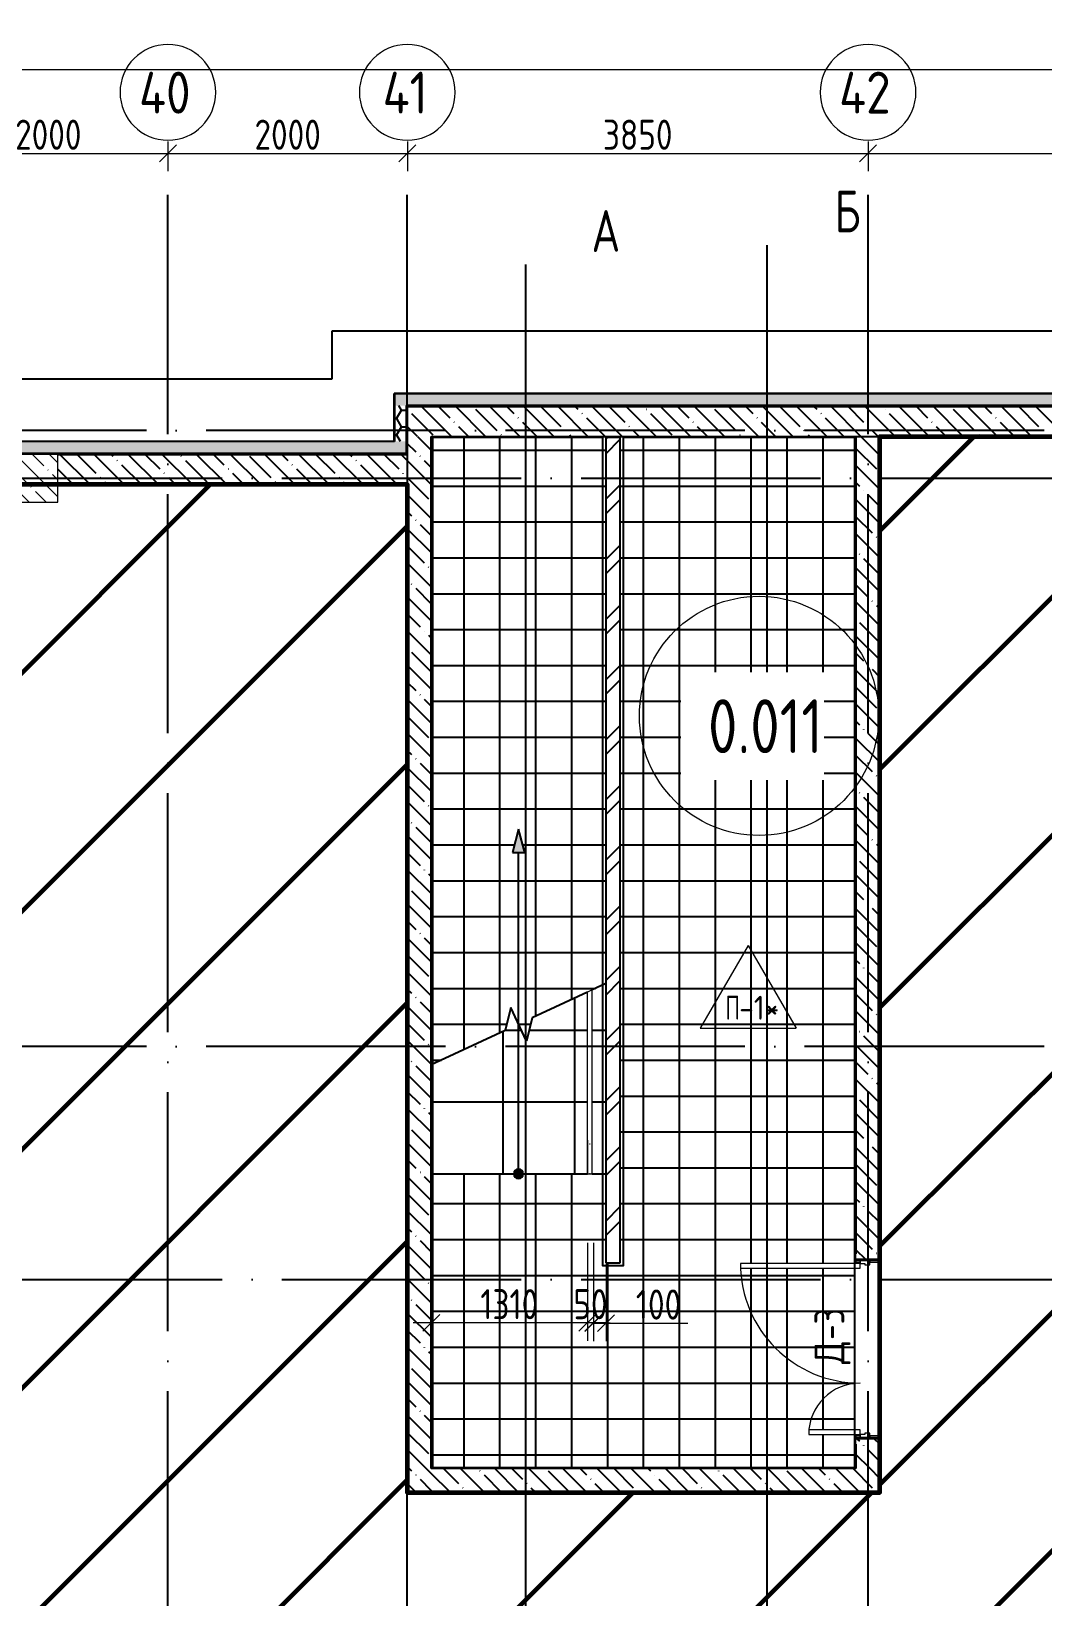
# Model space of a CAD drawing. Header units: millimetres. Extents: x -68946 to 288321, y -402657 to 324925.
# Drawn here: x 146114 to 154565, y 166221 to 179310 of the extents above; entities that cross this region are included whole.
import ezdxf

# ---------------------------------------------------------------- set-up
doc = ezdxf.new("R2010")
doc.units = ezdxf.units.MM
doc.linetypes.add('ADSK_Линия сетки', pattern=[2500, 2000, -250, 0, -250])
doc.layers.get('Defpoints').update_dxf_attribs({"color": 250})
for name, color, linetype, lineweight in [('3.4) ПТ-5         4 вып', 150, 'Continuous', 60), ('A-ANNO-DIMS', 250, 'Continuous', 9), ('A-AREA-BNDY', 7, 'Continuous', 5), ('A-AREA-IDEN', 250, 'Continuous', 9), ('A-DETL', 250, 'Continuous', 5), ('A-DETL-1', 250, 'Continuous', 53), ('A-DETL-GENF', 250, 'Continuous', 9), ('A-DETL-THIN', 7, 'Continuous', 9), ('A-DOOR', 250, 'Continuous', 5), ('A-DOOR-1', 250, 'Continuous', 13), ('A-DOOR-FRAM', 250, 'Continuous', 5), ('A-DOOR-IDEN', 7, 'Continuous', 9), ('A-FLOR-IDEN', 7, 'Continuous', 9), ('A-WALL', 250, 'Continuous', 9), ('A-WALL-1', 250, 'Continuous', 50), ('A-WALL-2', 250, 'Continuous', 5), ('G-ANNO-SYMB-3', 250, 'Continuous', 9), ('I-WALL-1', 250, 'Continuous', 5), ('S-COLS-1', 250, 'Continuous', 5), ('S-COLS-2', 250, 'Continuous', 5), ('S-STRS-1', 250, 'Continuous', 5), ('S-STRS-MBND', 250, 'Continuous', 5), ('Верхние поручни', 7, 'Continuous', 5), ('Оси', 250, 'Continuous', 9), ('Оси-1', 250, 'ADSK_Линия сетки', 9)]:
    doc.layers.add(name, color=color, linetype=linetype, lineweight=lineweight)
doc.styles.add('GOST Common', font='', dxfattribs={"width": 0.9, "height": 350})
doc.styles.add('GOST Common_1', font='', dxfattribs={"width": 0.9, "height": 250})
doc.styles.add('GOST Common_2', font='', dxfattribs={"width": 0.8, "height": 350})
doc.styles.add('ISOCPEUR', font='isocpeur.ttf', dxfattribs={"width": 0.8, "height": 100})
doc.styles.add('ISOCPEUR_1', font='isocpeur.ttf', dxfattribs={"width": 0.9, "height": 250})
doc.styles.add('А3', font='ГОСТ тип А.ttf')
doc.styles.get('GOST Common').set_extended_font_data('GOST Common')
doc.styles.get('GOST Common_1').set_extended_font_data('GOST Common')
doc.styles.get('GOST Common_2').set_extended_font_data('GOST Common')
doc.dimstyles.new('ADSK_Основной_2_5_мм', dxfattribs={"dimscale": 304.8, "dimtxt": 0.824897, "dimasz": 0.463911, "dimexe": 0.492126, "dimexo": 0.001615, "dimgap": 0.098425, "dimtad": 1, "dimdec": 0, "dimlfac": 304.8, "dimdsep": 46, "dimtxsty": 'GOST Common_1', "dimblk1": 'OBLIQUE', "dimblk2": 'OBLIQUE', "dimsah": 1, "dimcen": 0.09, "dimdle": 0.492126, "dimazin": 0, "dimtfac": 1, "dimtdec": 4, "dimtix": 1, "dimtmove": 0, "dimatfit": 3, "dimfxl": 1, "dimtvp": 1, "dimtolj": 1, "dimtzin": 0, "dimlwd": 9, "dimlwe": 9, "dimarcsym": 2})
pattern_1 = [(135, (12755.58, 117197.27), (-142.5612, -142.5612), []), (135, (12898.14, 117197.27), (-142.5612, -142.5612), [252.016, -50.403, 3.353, -47.05])]
pattern_2 = [(0, (12755.58, 117197.27), (120.968, 69.841), [80.645, -161.29]), (120, (12755.58, 117197.27), (-120.96808, 69.84086), [80.645, -161.29]), (60, (12755.58, 117197.27), (-8e-05, 139.68186), [0, -161.29, 80.645, 0])]
pattern_3 = [(270, (149455.6, 169757.3), (600, 4e-14), []), (0, (149455.6, 169757.3), (0, 600), [])]

# ---------------------------------------------------------------- blocks, each defined once
blk = doc.blocks.new('BSC_Колонна _Прямоугольная - 400x400-V75-АР1_Маркировочный план подвала_ Блок 2_ 3')
at = {"layer": 'S-COLS-1'}
h = blk.add_hatch(dxfattribs=at)
h.set_pattern_fill('FP_85', color=256, style=0, pattern_type=2)
h.set_pattern_definition([(135, (-133380, -58375), (-142.56192, -142.56192), []), (135, (-133237.44, -58375), (-142.56192, -142.56192), [252.016, -50.403, 3.353, -47.05])])
h.paths.add_polyline_path([(-200, -200), (200, -200), (200, 200), (-200, 200)])
at = {"layer": 'S-COLS-2'}
for p, q in [((200, 200), (-200, 200)), ((-200, 200), (-200, -200)), ((200, -200), (200, 200)), ((-200, -200), (200, -200))]:
    blk.add_line(p, q, dxfattribs=at)
blk = doc.blocks.new('Дверь_СКБ_2Ст - СОШ_Дв_1500_1480_x2100h-35618419-АР1_Маркировочный план подвала_ Блок 2_ 3')
at = {"layer": 'A-DOOR'}
h = blk.add_hatch(dxfattribs=at)
h.set_pattern_fill('FP_156', color=256, style=0, pattern_type=2)
h.set_pattern_definition([(135, (1536.41, 164.685), (-14.14214, -14.14214), []), (225, (1536.41, 164.685), (14.14214, -14.14214), [])])
h.paths.add_polyline_path([(752.5, -100), (762.5, -100), (762.5, 100), (752.5, 100)])
at = {"layer": 'A-DOOR-FRAM'}
h = blk.add_hatch(dxfattribs=at)
h.set_pattern_fill('FP_157', color=256, style=0, pattern_type=2)
h.set_pattern_definition([(45, (-586.384, 164.685), (-14.1421, 14.1421), []), (135, (-586.384, 164.685), (-14.1421, -14.1421), [])])
h.paths.add_polyline_path([(-737.5, -100), (-727.5, -100), (-727.5, 100), (-737.5, 100)])
at = {"layer": 'A-DOOR'}
for centre, radius, start, end in [((727.5, 65), 1000, 90, 180), ((-702.5, 65), 430, 0, 90)]:
    blk.add_arc(centre, radius, start, end, dxfattribs=at)
at = {"layer": 'A-DOOR-1'}
for p, q in [((727.5, 1065), (687.5, 1065)), ((687.5, 1065), (687.5, 65)), ((727.5, 65), (727.5, 1065)), ((-702.5, 495), (-702.5, 65)), ((-662.5, 495), (-702.5, 495)), ((-662.5, 65), (-662.5, 495)), ((-702.5, 65), (-662.5, 65)), ((687.5, 65), (727.5, 65))]:
    blk.add_line(p, q, dxfattribs=at)
at = {"layer": 'A-DOOR-FRAM'}
for p, q in [((-712.5, 108), (-782.5, 108)), ((-782.5, 108), (-782.5, 100)), ((-782.5, 100), (-712.5, 100)), ((-727.5, 100), (-737.5, 100)), ((-737.5, 100), (-737.5, -100)), ((-727.5, -100), (-727.5, 100)), ((-712.5, 100), (-727.5, 100)), ((-727.5, 100), (-727.5, 65)), ((-702.5, 65), (-727.5, 65)), ((-727.5, 65), (-727.5, -15)), ((-727.5, 65), (-712.5, 65)), ((-712.5, 100), (-712.5, 108)), ((-712.5, 65), (-712.5, 100)), ((-702.5, 25), (-702.5, 65)), ((-692.5, 25), (-702.5, 25)), ((-692.5, -15), (-692.5, 25)), ((727.5, 25), (717.5, 25)), ((717.5, 25), (717.5, -15)), ((727.5, 65), (727.5, 25)), ((752.5, 65), (727.5, 65)), ((807.5, 108), (737.5, 108)), ((737.5, 108), (737.5, 100)), ((752.5, 100), (737.5, 100)), ((737.5, 100), (737.5, 65)), ((737.5, 100), (807.5, 100)), ((737.5, 65), (752.5, 65)), ((762.5, 100), (752.5, 100)), ((752.5, 100), (752.5, -100)), ((752.5, 65), (752.5, 100)), ((752.5, -15), (752.5, 65)), ((762.5, -100), (762.5, 100)), ((807.5, 100), (807.5, 108)), ((-712.5, -100), (-782.5, -100)), ((-782.5, -100), (-782.5, -108)), ((-782.5, -108), (-712.5, -108)), ((-737.5, -100), (-727.5, -100)), ((-727.5, -15), (-692.5, -15)), ((-712.5, -15), (-727.5, -15)), ((-727.5, -15), (-727.5, -100)), ((-727.5, -100), (-712.5, -100)), ((-712.5, -100), (-712.5, -15)), ((-712.5, -108), (-712.5, -100)), ((717.5, -15), (752.5, -15)), ((752.5, -15), (737.5, -15)), ((737.5, -15), (737.5, -100)), ((737.5, -100), (752.5, -100)), ((807.5, -100), (737.5, -100)), ((737.5, -100), (737.5, -108)), ((737.5, -108), (807.5, -108)), ((752.5, -100), (752.5, -15)), ((752.5, -100), (762.5, -100)), ((807.5, -108), (807.5, -100))]:
    blk.add_line(p, q, dxfattribs=at)
blk = doc.blocks.new('Тип верхнего поручня - Верхний поручень_Внутренний_-35339880-АР1_Маркировочный план подвала_ Блок 2_ 3')
at = {"layer": 'Верхние поручни'}
for p, q in [((138005, 52842), (138005, 52560)), ((138023, 52810), (138027, 52810)), ((138045, 52560), (138045, 52842))]:
    blk.add_line(p, q, dxfattribs=at)
at = {"layer": 'Верхние поручни', "flags": 128}
blk.add_lwpolyline([(138027, 52560), (138025, 52560), (138023, 52560)], dxfattribs=at)
blk = doc.blocks.new('Тип верхнего поручня - Верхний поручень_Внутренний_-V119-АР1_Маркировочный план подвала_ Блок 2_ 3')
at = {"layer": 'Верхние поручни'}
for p, q in [((138045, 54097), (138005, 54078)), ((138005, 52560), (138005, 54078)), ((138045, 52560), (138045, 54097)), ((138005, 52560), (138045, 52560))]:
    blk.add_line(p, q, dxfattribs=at)
blk = doc.blocks.new('Ось сетки - Круг_Ø8 мм-39983606-АР1_Маркировочный план подвала_ Блок 2_ 3')
at = {"layer": 'Оси'}
for start, end in [(360, 180), (180, 360)]:
    blk.add_arc((0, 0), 4, start, end, dxfattribs=at)
blk = doc.blocks.new('AAR_СКБ_Марка_Помещения - Номер-17325395-АР1_Маркировочный план подвала_ Блок 2_ 3')
at = {"layer": 'A-AREA-IDEN'}
blk.add_circle((0, 1.502), 4, dxfattribs=at)
blk = doc.blocks.new('_Oblique')
at = {"color": 0, "linetype": 'ByBlock', "lineweight": -2}
blk.add_line((-0.5, -0.5), (0.5, 0.5), dxfattribs=at)
blk = doc.blocks.new('*D5651')
at = {"layer": 'A-ANNO-DIMS', "color": 0, "lineweight": 9, "transparency": 16777216}
for p, q in [((145106, 178289), (147406, 178289)), ((145256, 178388), (145256, 178139)), ((147256, 178388), (147256, 178139))]:
    blk.add_line(p, q, dxfattribs=at)
at = {"layer": 'Defpoints', "color": 0, "transparency": 16777216}
for p in [(145256, 178389), (147256, 178389), (147256, 178289)]:
    blk.add_point(p, dxfattribs=at)
at = {"layer": 'A-ANNO-DIMS', "color": 0, "lineweight": 9, "transparency": 16777216, "xscale": 141.4, "yscale": 141.4, "zscale": 141.4, "rotation": 180}
blk.add_blockref('_Oblique', (145256, 178289), dxfattribs=at)
at = {"layer": 'A-ANNO-DIMS', "color": 0, "lineweight": 9, "transparency": 16777216, "xscale": 141.4, "yscale": 141.4, "zscale": 141.4}
blk.add_blockref('_Oblique', (147256, 178289), dxfattribs=at)
at = {"layer": 'A-ANNO-DIMS', "color": 0, "lineweight": 25, "transparency": 16777216, "insert": (146256, 178445), "char_height": 251.4, "width": 756.84, "attachment_point": 5, "style": 'А3'}
blk.add_mtext('\\A1;2000', dxfattribs=at)
blk = doc.blocks.new('*D5652')
at = {"layer": 'A-ANNO-DIMS', "color": 0, "lineweight": 9, "transparency": 16777216}
for p, q in [((147106, 178289), (149406, 178289)), ((147256, 178388), (147256, 178139)), ((149256, 178388), (149256, 178139))]:
    blk.add_line(p, q, dxfattribs=at)
at = {"layer": 'Defpoints', "color": 0, "transparency": 16777216}
for p in [(147256, 178389), (149256, 178389), (149256, 178289)]:
    blk.add_point(p, dxfattribs=at)
at = {"layer": 'A-ANNO-DIMS', "color": 0, "lineweight": 9, "transparency": 16777216, "xscale": 141.4, "yscale": 141.4, "zscale": 141.4, "rotation": 180}
blk.add_blockref('_Oblique', (147256, 178289), dxfattribs=at)
at = {"layer": 'A-ANNO-DIMS', "color": 0, "lineweight": 9, "transparency": 16777216, "xscale": 141.4, "yscale": 141.4, "zscale": 141.4}
blk.add_blockref('_Oblique', (149256, 178289), dxfattribs=at)
at = {"layer": 'A-ANNO-DIMS', "color": 0, "lineweight": 25, "transparency": 16777216, "insert": (148256, 178445), "char_height": 251.4, "width": 756.84, "attachment_point": 5, "style": 'А3'}
blk.add_mtext('\\A1;2000', dxfattribs=at)
blk = doc.blocks.new('*D5653')
at = {"layer": 'A-ANNO-DIMS', "color": 0, "lineweight": 9, "transparency": 16777216}
for p, q in [((149106, 178289), (153256, 178289)), ((149256, 178388), (149256, 178139)), ((153106, 178388), (153106, 178139))]:
    blk.add_line(p, q, dxfattribs=at)
at = {"layer": 'Defpoints', "color": 0, "transparency": 16777216}
for p in [(149256, 178389), (153106, 178389), (153106, 178289)]:
    blk.add_point(p, dxfattribs=at)
at = {"layer": 'A-ANNO-DIMS', "color": 0, "lineweight": 9, "transparency": 16777216, "xscale": 141.4, "yscale": 141.4, "zscale": 141.4, "rotation": 180}
blk.add_blockref('_Oblique', (149256, 178289), dxfattribs=at)
at = {"layer": 'A-ANNO-DIMS', "color": 0, "lineweight": 9, "transparency": 16777216, "xscale": 141.4, "yscale": 141.4, "zscale": 141.4}
blk.add_blockref('_Oblique', (153106, 178289), dxfattribs=at)
at = {"layer": 'A-ANNO-DIMS', "color": 0, "lineweight": 25, "transparency": 16777216, "insert": (151181, 178445), "char_height": 251.4, "width": 756.84, "attachment_point": 5, "style": 'А3'}
blk.add_mtext('\\A1;3850', dxfattribs=at)
blk = doc.blocks.new('*D5654')
at = {"layer": 'A-ANNO-DIMS', "color": 0, "lineweight": 9, "transparency": 16777216}
for p, q in [((152956, 178289), (158156, 178289)), ((153106, 178388), (153106, 178139)), ((158006, 178388), (158006, 178139))]:
    blk.add_line(p, q, dxfattribs=at)
at = {"layer": 'Defpoints', "color": 0, "transparency": 16777216}
for p in [(153106, 178389), (158006, 178389), (158006, 178289)]:
    blk.add_point(p, dxfattribs=at)
at = {"layer": 'A-ANNO-DIMS', "color": 0, "lineweight": 9, "transparency": 16777216, "xscale": 141.4, "yscale": 141.4, "zscale": 141.4, "rotation": 180}
blk.add_blockref('_Oblique', (153106, 178289), dxfattribs=at)
at = {"layer": 'A-ANNO-DIMS', "color": 0, "lineweight": 9, "transparency": 16777216, "xscale": 141.4, "yscale": 141.4, "zscale": 141.4}
blk.add_blockref('_Oblique', (158006, 178289), dxfattribs=at)
at = {"layer": 'A-ANNO-DIMS', "color": 0, "lineweight": 25, "transparency": 16777216, "insert": (155556, 178445), "char_height": 251.4, "width": 782.41, "attachment_point": 5, "style": 'А3'}
blk.add_mtext('\\A1;4900', dxfattribs=at)
blk = doc.blocks.new('*D5656')
at = {"layer": 'A-ANNO-DIMS', "color": 0, "lineweight": 9, "transparency": 16777216}
for p, q in [((81906, 177130), (81906, 179139)), ((165506, 178400), (165506, 179139)), ((81756, 178989), (165656, 178989))]:
    blk.add_line(p, q, dxfattribs=at)
at = {"layer": 'Defpoints', "color": 0, "transparency": 16777216}
for p in [(165506, 178989), (165506, 178399), (81906, 177129)]:
    blk.add_point(p, dxfattribs=at)
at = {"layer": 'A-ANNO-DIMS', "color": 0, "lineweight": 9, "transparency": 16777216, "xscale": 141.4, "yscale": 141.4, "zscale": 141.4, "rotation": 180}
blk.add_blockref('_Oblique', (81906, 178989), dxfattribs=at)
at = {"layer": 'A-ANNO-DIMS', "color": 0, "lineweight": 9, "transparency": 16777216, "xscale": 141.4, "yscale": 141.4, "zscale": 141.4}
blk.add_blockref('_Oblique', (165506, 178989), dxfattribs=at)
at = {"layer": 'A-ANNO-DIMS', "color": 0, "lineweight": 25, "transparency": 16777216, "insert": (123706, 179145), "char_height": 251.4, "width": 946.05, "attachment_point": 5, "style": 'А3'}
blk.add_mtext('\\A1;83600', dxfattribs=at)
blk = doc.blocks.new('AAR_СКБ_Марка_Перекрытия - Марка пола-17325028-АР1_Маркировочный план подвала_ Блок 2_ 3')
at = {"layer": 'A-FLOR-IDEN'}
for p, q in [((0, 6.93), (-4, 0)), ((0, 6.93), (4, 0)), ((-4, 0), (4, 0))]:
    blk.add_line(p, q, dxfattribs=at)
blk = doc.blocks.new('*D5541')
at = {"layer": 'A-ANNO-DIMS', "color": 0, "lineweight": 9, "transparency": 16777216}
for p, q in [((150916, 169179), (150916, 168358)), ((150811, 169029), (150811, 168358)), ((150811, 168508), (151066, 168508)), ((150916, 168508), (151599, 168508))]:
    blk.add_line(p, q, dxfattribs=at)
at = {"layer": 'Defpoints', "color": 0, "transparency": 16777216}
for p in [(150916, 169179), (150811, 169029), (150811, 168508)]:
    blk.add_point(p, dxfattribs=at)
at = {"layer": 'A-ANNO-DIMS', "color": 0, "lineweight": 9, "transparency": 16777216, "xscale": 141.4, "yscale": 141.4, "zscale": 141.4, "rotation": 180}
blk.add_blockref('_Oblique', (150811, 168508), dxfattribs=at)
at = {"layer": 'A-ANNO-DIMS', "color": 0, "lineweight": 9, "transparency": 16777216, "xscale": 141.4, "yscale": 141.4, "zscale": 141.4}
blk.add_blockref('_Oblique', (150916, 168508), dxfattribs=at)
at = {"layer": 'A-ANNO-DIMS', "color": 0, "lineweight": 25, "transparency": 16777216, "insert": (151355, 168664), "char_height": 251.4, "attachment_point": 5, "style": 'А3'}
blk.add_mtext('\\A1;100', dxfattribs=at)
blk = doc.blocks.new('*D5542')
at = {"layer": 'A-ANNO-DIMS', "color": 0, "lineweight": 9, "transparency": 16777216}
for p, q in [((150761, 169179), (150761, 168361)), ((150811, 169179), (150811, 168361)), ((150761, 168511), (150619, 168511)), ((150811, 168511), (150761, 168511)), ((150811, 168511), (150952, 168511))]:
    blk.add_line(p, q, dxfattribs=at)
at = {"layer": 'Defpoints', "color": 0, "transparency": 16777216}
for p in [(150761, 169179), (150811, 169179), (150761, 168511)]:
    blk.add_point(p, dxfattribs=at)
at = {"layer": 'A-ANNO-DIMS', "color": 0, "lineweight": 9, "transparency": 16777216, "xscale": 141.4, "yscale": 141.4, "zscale": 141.4}
blk.add_blockref('_Oblique', (150761, 168511), dxfattribs=at)
at = {"layer": 'A-ANNO-DIMS', "color": 0, "lineweight": 9, "transparency": 16777216, "xscale": 141.4, "yscale": 141.4, "zscale": 141.4, "rotation": 180}
blk.add_blockref('_Oblique', (150811, 168511), dxfattribs=at)
at = {"layer": 'A-ANNO-DIMS', "color": 0, "lineweight": 25, "transparency": 16777216, "insert": (150786, 168667), "char_height": 251.4, "attachment_point": 5, "style": 'А3'}
blk.add_mtext('\\A1;50', dxfattribs=at)
blk = doc.blocks.new('*D5543')
at = {"layer": 'A-ANNO-DIMS', "color": 0, "lineweight": 9, "transparency": 16777216}
for p, q in [((149456, 169179), (149456, 168361)), ((150761, 169179), (150761, 168361)), ((150911, 168511), (149306, 168511))]:
    blk.add_line(p, q, dxfattribs=at)
at = {"layer": 'Defpoints', "color": 0, "transparency": 16777216}
for p in [(149456, 169179), (150761, 169179), (149456, 168511)]:
    blk.add_point(p, dxfattribs=at)
at = {"layer": 'A-ANNO-DIMS', "color": 0, "lineweight": 9, "transparency": 16777216, "xscale": 141.4, "yscale": 141.4, "zscale": 141.4, "rotation": 180}
blk.add_blockref('_Oblique', (149456, 168511), dxfattribs=at)
at = {"layer": 'A-ANNO-DIMS', "color": 0, "lineweight": 9, "transparency": 16777216, "xscale": 141.4, "yscale": 141.4, "zscale": 141.4}
blk.add_blockref('_Oblique', (150761, 168511), dxfattribs=at)
at = {"layer": 'A-ANNO-DIMS', "color": 0, "lineweight": 25, "transparency": 16777216, "insert": (150108, 168667), "char_height": 251.4, "attachment_point": 5, "style": 'А3'}
blk.add_mtext('\\A1;1310', dxfattribs=at)

msp = doc.modelspace()

# ---------------------------------------------------------------- hatches: boundary and pattern name
at = {"layer": '3.4) ПТ-5         4 вып'}
h = msp.add_hatch(dxfattribs=at)
h.set_pattern_fill('ANSI31', color=256, scale=444)
h.paths.add_polyline_path([(165505.5794, 175922.2725), (153204.5565, 175922.2725), (153204.5565, 167092.2731), (149255.5794, 167092.2731), (149255.5784, 175522.2725), (135005.5883, 175522.2725), (135005.5883, 173822.2731), (130555.579, 173822.2731), (130555.579, 175522.2731), (121455.5793, 175522.2731), (121455.5793, 175716.2262), (106155.5788, 175716.2262), (106155.5788, 166612.2956), (110205.5784, 166612.2956), (110205.5784, 156972.2956), (113915.5784, 156952.2731), (113915.5784, 153345.7592), (117855.579, 153345.7592), (117855.579, 136622.2725), (127015.579, 136622.2725), (127015.579, 133327.2725), (128505.579, 133322.2725), (128505.579, 127472.2731), (133700.8917, 127472.2731), (133700.8917, 142722.2735), (146655.5784, 142722.2735), (146655.5784, 139012.2735), (149375.5784, 139012.2735), (149375.5784, 130197.2725), (153220.5784, 130197.2725), (153220.5784, 117287.2731), (157805.5794, 117272.2731), (157805.5784, 128892.2731), (165505.5794, 128892.2731)])
h.paths.add_polyline_path([(131455.5794, 162522.2404), (131855.5794, 162522.2404), (131855.5794, 145322.2729), (131455.5794, 145322.2729)], flags=16)
h.paths.add_polyline_path([(137205.5784, 162322.241), (137205.5784, 162522.2404), (153005.5784, 162522.2404), (153005.5784, 162522.241), (153205.5784, 162522.241), (153205.5784, 145322.2725), (153005.5784, 145322.2725), (153005.5784, 150522.2404), (149255.5794, 150522.2404), (149255.5794, 150722.2404), (153005.5784, 150722.2404), (153005.5784, 154752.4235), (149255.5784, 154752.4235), (149255.5784, 154952.4235), (153005.5784, 154952.4235), (153005.5784, 159702.2731), (149055.5784, 159702.2731), (149055.5784, 159902.2731), (153005.5784, 159902.2731), (153005.5784, 162322.241)], flags=16)
h.paths.add_polyline_path([(136905.5789, 145522.2729), (149255.5784, 145522.2729), (149255.5784, 147472.2729), (152482.3145, 147472.2729), (152482.3145, 145322.2725), (149255.5784, 145322.2725), (136905.5789, 145322.2725)], flags=16)
h.paths.add_polyline_path([(149255.5784, 140862.2725), (153005.5774, 140862.2725), (153005.5774, 140662.2725), (149255.5784, 140662.2725)], flags=16)
h.paths.add_polyline_path([(157805.5794, 171022.3919), (158005.5794, 171022.3919), (158005.5794, 157922.2725), (157805.5794, 157922.2725)], flags=16)
at = {"layer": 'A-ANNO-DIMS', "lineweight": 25}
h = msp.add_hatch(dxfattribs=at)
h.set_pattern_fill('FP_155', color=256, style=0, pattern_type=2)
h.set_pattern_definition([(0, (151230.07, 171607.27), (0, 300), []), (90, (151230.07, 171607.27), (-300, 2e-14), [])])
h.paths.add_polyline_path([(152609.5565, 167302.2731), (152994.5565, 167302.2731), (152994.5565, 167577.2731), (152609.5565, 167577.2731), (152609.5565, 167617.2731), (152994.5565, 167617.2731), (152994.5565, 168967.2731), (152039.5565, 168967.2731), (152039.5565, 169007.2731), (152994.5565, 169007.2731), (152994.5565, 175912.2725), (151035.5784, 175912.2725), (151035.5784, 169012.272), (150915.5784, 169012.272), (150915.5784, 169757.2725), (150224.7106, 169756.8941), (150223.3476, 169746.5413), (150219.3516, 169736.8941), (150212.9949, 169728.6098), (150204.7106, 169722.2531), (150195.0633, 169718.257), (150184.7106, 169716.8941), (150174.3578, 169718.257), (150164.7106, 169722.2531), (150156.4263, 169728.6098), (150150.0696, 169736.8941), (150146.0736, 169746.5413), (150144.7106, 169757.2725), (149465.5784, 169757.2725), (149465.5784, 167302.2731), (152039.5565, 167302.2731)])
h.paths.add_polyline_path([(149465.5784, 170671.531), (150072.29, 170954.4453), (150119.5443, 171148.8831), (150251.6125, 170865.662), (150298.8669, 171060.0998), (150915.5784, 171347.6771), (150915.5784, 175912.2725), (149465.5784, 175912.2725), (149465.5784, 170724.1752)])
h.paths.add_polyline_path([(150133.8146, 172444.0874), (150185.5784, 172637.2725), (150237.3423, 172444.0874), (150185.5784, 172444.0874)])
at = {"layer": 'A-DETL-GENF', "lineweight": 25}
for points in [[(150133.8146, 172444.0874), (150237.3423, 172444.0874), (150185.5784, 172637.2725)], [(150184.7106, 169716.8941), (150195.0633, 169718.257), (150204.7106, 169722.2531), (150212.9949, 169728.6098), (150219.3516, 169736.8941), (150223.3476, 169746.5413), (150224.7106, 169756.8941), (150223.3476, 169767.2468), (150219.3516, 169776.8941), (150212.9949, 169785.1783), (150204.7106, 169791.5351), (150195.0633, 169795.5311), (150184.7106, 169796.8941), (150174.3578, 169795.5311), (150164.7106, 169791.5351), (150156.4263, 169785.1783), (150150.0696, 169776.8941), (150145.5468, 169763.2455), (150144.7106, 169756.8941), (150146.0736, 169746.5413), (150150.0696, 169736.8941), (150156.4263, 169728.6098), (150164.7106, 169722.2531), (150174.3578, 169718.257)]]:
    msp.add_hatch(color=256, dxfattribs=at).paths.add_polyline_path(points)
at = {"layer": 'A-WALL', "lineweight": 25}
for points in [[(165305.5794, 176172.2725), (165705.5577, 176172.2725), (165705.5577, 176180.2725), (149247.5784, 176180.2725), (149247.5784, 176172.2725), (162404.6285, 176172.2725)], [(149255.5784, 175780.2725), (149255.5784, 176172.2725), (149247.5784, 176172.2725), (149247.5784, 175780.2725)], [(149255.5784, 175772.2725), (149255.5784, 175780.2725), (134747.5883, 175780.2725), (134747.5883, 175772.2725), (148634.2999, 175772.2725)]]:
    msp.add_hatch(color=256, dxfattribs=at).paths.add_polyline_path(points)
at = {"layer": 'A-WALL-2', "lineweight": 25}
h = msp.add_hatch(dxfattribs=at)
h.set_pattern_fill('FP_3', color=256, style=0, pattern_type=2)
h.set_pattern_definition(pattern_2)
h.paths.add_polyline_path([(149247.5784, 175880.2725), (149247.5784, 176180.2725), (149145.5784, 176180.2725), (149145.5784, 176172.2725), (149147.5784, 176172.2725), (149147.5784, 175880.2725)])
h = msp.add_hatch(dxfattribs=at)
h.set_pattern_fill('FP_3', color=256, style=0, pattern_type=2)
h.set_pattern_definition(pattern_2)
h.paths.add_polyline_path([(165705.5577, 176180.2725), (165713.5577, 176180.2725), (165713.5577, 176282.2725), (165705.5577, 176282.2725), (165705.5577, 176280.2725), (149147.5784, 176280.2725), (149147.5784, 176180.2725), (162404.6285, 176180.2725)])
h = msp.add_hatch(dxfattribs=at)
h.set_pattern_fill('FP_3', color=256, style=0, pattern_type=2)
h.set_pattern_definition(pattern_2)
h.paths.add_polyline_path([(149247.5784, 175780.2725), (149247.5784, 175880.2725), (134647.5883, 175880.2725), (134647.5883, 175780.2725), (148634.2999, 175780.2725)])
at = {"layer": 'I-WALL-1', "lineweight": 25}
h = msp.add_hatch(dxfattribs=at)
h.set_pattern_fill('FP_1', color=256, style=0, pattern_type=2)
h.set_pattern_definition(pattern_1)
h.paths.add_polyline_path([(157805.5784, 175922.2725), (157805.5784, 176172.2725), (149255.5784, 176172.2725), (149255.5784, 175922.2725), (156896.4971, 175922.2725)])
h = msp.add_hatch(dxfattribs=at)
h.set_pattern_fill('FP_1', color=256, style=0, pattern_type=2)
h.set_pattern_definition(pattern_1)
h.paths.add_polyline_path([(149255.5784, 167092.2731), (149455.5784, 167092.2731), (149455.5784, 175922.2725), (149255.5784, 175922.2725), (149255.5784, 168749.9435)])
h = msp.add_hatch(dxfattribs=at)
h.set_pattern_fill('FP_2', color=256, style=0, pattern_type=2)
h.set_pattern_definition([(45, (12755.58, 117197.27), (-251.4472, 251.4472), []), (45, (12755.58, 117578.27), (-251.4472, 251.4472), [])])
h.paths.add_polyline_path([(150915.5784, 169012.272), (151035.5784, 169012.272), (151035.5784, 175912.2725), (150915.5784, 175912.2725), (150915.5784, 169763.2455)])
h = msp.add_hatch(dxfattribs=at)
h.set_pattern_fill('FP_1', color=256, style=0, pattern_type=2)
h.set_pattern_definition(pattern_1)
h.paths.add_polyline_path([(153204.5565, 167292.2731), (153204.5565, 167542.2731), (153004.5565, 167542.2731), (153004.5565, 167292.2731)])
h.paths.add_polyline_path([(153004.5565, 169042.2731), (153204.5565, 169042.2731), (153204.5565, 175922.2725), (153004.5565, 175922.2725), (153004.5565, 169087.2731)])
h = msp.add_hatch(dxfattribs=at)
h.set_pattern_fill('FP_1', color=256, style=0, pattern_type=2)
h.set_pattern_definition(pattern_1)
h.paths.add_polyline_path([(149255.5784, 175522.2725), (149255.5784, 175772.2725), (146335.5784, 175772.2725), (146335.5784, 175522.2725), (148634.2999, 175522.2725)])
h = msp.add_hatch(dxfattribs=at)
h.set_pattern_fill('FP_1', color=256, style=0, pattern_type=2)
h.set_pattern_definition(pattern_1)
h.paths.add_polyline_path([(153204.5565, 167092.2731), (153204.5565, 167292.2731), (149455.5784, 167292.2731), (149455.5784, 167092.2731), (151388.3656, 167092.2731)])
at = {"layer": 'S-STRS-1', "lineweight": 25}
h = msp.add_hatch(dxfattribs=at)
h.set_pattern_fill('FP_113', color=256, style=0, pattern_type=2)
h.set_pattern_definition(pattern_3)
h.paths.add_polyline_path([(150085.1286, 171007.2725), (150185.5784, 171007.2725), (150119.5443, 171148.8831)])
h.paths.add_polyline_path([(150286.0283, 171007.2725), (150760.5784, 171007.2725), (150760.5784, 171257.2725), (150721.7052, 171257.2725), (150298.8669, 171060.0998)])
h.paths.add_polyline_path([(150915.5784, 171007.2725), (150915.5784, 171257.2725), (150800.5784, 171257.2725), (150800.5784, 171007.2725)])
h = msp.add_hatch(dxfattribs=at)
h.set_pattern_fill('FP_113', color=256, style=0, pattern_type=2)
h.set_pattern_definition(pattern_3)
h.paths.add_polyline_path([(149649.4517, 170757.2725), (150760.5784, 170757.2725), (150760.5784, 171007.2725), (150286.0283, 171007.2725), (150251.6125, 170865.662), (150185.5784, 171007.2725), (150085.1286, 171007.2725), (150072.29, 170954.4453), (149690.7872, 170776.5476)])
h.paths.add_polyline_path([(150800.5784, 170757.2725), (150915.5784, 170757.2725), (150915.5784, 171007.2725), (150800.5784, 171007.2725), (150800.5784, 170776.0458)])
h = msp.add_hatch(dxfattribs=at)
h.set_pattern_fill('FP_113', color=256, style=0, pattern_type=2)
h.set_pattern_definition(pattern_3)
h.paths.add_polyline_path([(150760.5784, 170507.2725), (150760.5784, 170757.2725), (149649.4517, 170757.2725), (149455.5784, 170666.868), (149455.5784, 170507.2725), (150699.8492, 170507.2725)])
h.paths.add_polyline_path([(150915.5784, 170507.2725), (150915.5784, 170757.2725), (150800.5784, 170757.2725), (150800.5784, 170507.2725)])
h = msp.add_hatch(dxfattribs=at)
h.set_pattern_fill('FP_113', color=256, style=0, pattern_type=2)
h.set_pattern_definition(pattern_3)
h.paths.add_polyline_path([(150915.5784, 170257.2725), (150915.5784, 170507.2725), (150800.5784, 170507.2725), (150800.5784, 170257.2725)])
h.paths.add_polyline_path([(149455.5784, 170257.2725), (150760.5784, 170257.2725), (150760.5784, 170507.2725), (149455.5784, 170507.2725)])
h = msp.add_hatch(dxfattribs=at)
h.set_pattern_fill('FP_113', color=256, style=0, pattern_type=2)
h.set_pattern_definition(pattern_3)
h.paths.add_polyline_path([(150800.5784, 170007.2725), (150915.5784, 170007.2725), (150915.5784, 170257.2725), (150800.5784, 170257.2725), (150800.5784, 170016.571)])
h.paths.add_polyline_path([(150011.3328, 170007.2725), (150760.5784, 170007.2725), (150760.5784, 170257.2725), (149455.5784, 170257.2725), (149455.5784, 170007.2725)])
h = msp.add_hatch(dxfattribs=at)
h.set_pattern_fill('FP_113', color=256, style=0, pattern_type=2)
h.set_pattern_definition(pattern_3)
h.paths.add_polyline_path([(149455.5784, 169757.2725), (150144.7604, 169757.2725), (150146.0736, 169767.2468), (150150.0696, 169776.8941), (150156.4263, 169785.1783), (150164.7106, 169791.5351), (150174.3578, 169795.5311), (150184.7106, 169796.8941), (150195.0633, 169795.5311), (150204.7106, 169791.5351), (150212.9949, 169785.1783), (150219.3516, 169776.8941), (150223.8744, 169763.2455), (150224.7106, 169757.2725), (150760.5784, 169757.2725), (150760.5784, 170007.2725), (149455.5784, 170007.2725)])
h.paths.add_polyline_path([(150915.5784, 169757.2725), (150915.5784, 170007.2725), (150800.5784, 170007.2725), (150800.5784, 169757.2725)])

# ---------------------------------------------------------------- linework, layer by layer
at = {"layer": '3.4) ПТ-5         4 вып'}
msp.add_lwpolyline([(106155.5788, 175716.2262), (121455.5793, 175716.2262), (121455.5793, 175522.2731), (130555.579, 175522.2731), (130555.579, 173822.2731), (135005.5883, 173822.2731), (135005.5883, 175522.2725), (149255.5784, 175522.2725), (149255.5794, 167092.2731), (153204.5565, 167092.2731), (153204.5565, 175922.2725), (165505.5794, 175922.2725), (165505.5794, 128892.2731)], dxfattribs=at)
at = {"layer": 'A-AREA-BNDY', "lineweight": 25, "flags": 128}
msp.add_lwpolyline([(150890.5784, 175912.2725), (149465.5784, 175912.2725), (149465.5784, 167302.2731), (152994.5565, 167302.2731), (152994.5565, 175912.2725), (151060.5784, 175912.2725), (151060.5784, 168987.272), (150890.5784, 168987.272)], close=True, dxfattribs=at)
at = {"layer": 'A-DETL', "lineweight": 25}
for p, q in [((150185.5784, 172637.2725), (150133.8146, 172444.0874)), ((150237.3423, 172444.0874), (150185.5784, 172637.2725)), ((150133.8146, 172444.0874), (150185.5784, 172444.0874)), ((150185.5784, 172444.0874), (150237.3423, 172444.0874))]:
    msp.add_line(p, q, dxfattribs=at)
for start, end in [(0, 180), (180, 0)]:
    msp.add_arc((150184.7106, 169756.8941), 40, start, end, dxfattribs=at)
at = {"layer": 'A-DETL-1', "lineweight": 25}
for p, q in [((166335.5577, 176802.2725), (148625.5784, 176802.2725)), ((148625.5784, 176802.2725), (148625.5784, 176402.2725)), ((148625.5784, 176402.2725), (134125.5883, 176402.2725)), ((149145.5784, 175882.2725), (149145.5784, 176282.2725)), ((149145.5784, 176282.2725), (165815.5577, 176282.2725)), ((134645.5883, 175882.2725), (149145.5784, 175882.2725))]:
    msp.add_line(p, q, dxfattribs=at)
at = {"layer": 'A-DETL-THIN', "lineweight": 25}
msp.add_line((150185.5784, 169757.2725), (150185.5784, 172444.0874), dxfattribs=at)
at = {"layer": 'A-WALL-1', "lineweight": 25}
for p, q in [((165815.5577, 176280.2725), (149145.5784, 176280.2725)), ((149145.5784, 176180.2725), (149147.5784, 176180.2725)), ((149147.5784, 176282.2725), (149147.5784, 175880.2725)), ((165713.5577, 176180.2725), (149247.5784, 176180.2725)), ((149247.5784, 176180.2725), (149247.5784, 175780.2725)), ((149255.5784, 176172.2725), (149255.5784, 167092.2731)), ((149255.5784, 176172.2725), (165305.5794, 176172.2725)), ((149255.5784, 175882.2725), (149255.5784, 176172.2725)), ((149455.5784, 167292.2731), (149455.5784, 175922.2725)), ((149455.5784, 175922.2725), (157805.5784, 175922.2725)), ((150915.5784, 175912.2725), (150915.5784, 169012.272)), ((151035.5784, 175912.2725), (150915.5784, 175912.2725)), ((151035.5784, 169012.272), (151035.5784, 175912.2725)), ((153004.5565, 175922.2725), (153004.5565, 169087.2731)), ((153204.5565, 169087.2731), (153204.5565, 175922.2725)), ((149147.5784, 175880.2725), (134645.5883, 175880.2725)), ((149247.5784, 175780.2725), (134747.5883, 175780.2725)), ((146335.5784, 175772.2725), (149255.5784, 175772.2725)), ((146335.5784, 175522.2725), (149255.5784, 175522.2725)), ((150915.5784, 169012.272), (151035.5784, 169012.272)), ((153004.5565, 167497.2731), (153004.5565, 167292.2731)), ((153204.5565, 167092.2731), (153204.5565, 167497.2731)), ((153004.5565, 167292.2731), (149455.5784, 167292.2731)), ((149255.5784, 167092.2731), (153204.5565, 167092.2731))]:
    msp.add_line(p, q, dxfattribs=at)
at = {"layer": 'G-ANNO-SYMB-3', "lineweight": 25}
for p, q in [((152259.2993, 177522.7669), (152259.2993, 163695.9146)), ((150242.1073, 177358.8198), (150242.1073, 164112.6954))]:
    msp.add_line(p, q, dxfattribs=at)
at = {"layer": 'S-STRS-MBND', "lineweight": 25}
for p, q in [((150915.5784, 171347.6771), (150800.5784, 171294.0518)), ((150760.5784, 171275.3995), (150298.8669, 171060.0998)), ((150119.5443, 171148.8831), (150072.29, 170954.4453)), ((150251.6125, 170865.662), (150119.5443, 171148.8831)), ((150072.29, 170954.4453), (149455.5784, 170666.868)), ((150298.8669, 171060.0998), (150251.6125, 170865.662))]:
    msp.add_line(p, q, dxfattribs=at)
at = {"layer": 'Оси-1', "lineweight": 25}
for p, q in [((147255.5796, 113438.4326), (147255.5796, 178399.2771)), ((149255.5794, 113438.4326), (149255.5794, 178399.2771)), ((153105.5794, 113438.4326), (153105.5794, 178399.2771)), ((169576.458, 175972.2725), (112075.5784, 175972.2725)), ((78205.6799, 175572.2725), (168306.458, 175572.2725)), ((169576.458, 170822.3919), (112075.5784, 170822.3919)), ((78205.6799, 168872.2725), (169576.458, 168872.2725))]:
    msp.add_line(p, q, dxfattribs=at)

# ---------------------------------------------------------------- block references
at = {"layer": 'A-AREA-IDEN', "lineweight": 25, "xscale": 250, "yscale": 250, "zscale": 99.99999999999993}
msp.add_blockref('AAR_СКБ_Марка_Помещения - Номер-17325395-АР1_Маркировочный план подвала_ Блок 2_ 3', (152194.9406, 173210.338), dxfattribs=at)
at = {"layer": 'A-DOOR', "lineweight": 25, "rotation": 90}
msp.add_blockref('Дверь_СКБ_2Ст - СОШ_Дв_1500_1480_x2100h-35618419-АР1_Маркировочный план подвала_ Блок 2_ 3', (153104.5565, 168279.7731), dxfattribs=at)
at = {"layer": 'A-FLOR-IDEN', "lineweight": 25, "xscale": 99.99999999999993, "yscale": 99.99999999999993, "zscale": 99.99999999999993}
msp.add_blockref('AAR_СКБ_Марка_Перекрытия - Марка пола-17325028-АР1_Маркировочный план подвала_ Блок 2_ 3', (152103.9001, 170974.19), dxfattribs=at)
at = {"layer": 'S-COLS-2', "lineweight": 25}
msp.add_blockref('BSC_Колонна _Прямоугольная - 400x400-V75-АР1_Маркировочный план подвала_ Блок 2_ 3', (146135.5784, 175572.2725), dxfattribs=at)
at = {"layer": 'Верхние поручни', "lineweight": 25}
for name in ['Тип верхнего поручня - Верхний поручень_Внутренний_-V119-АР1_Маркировочный план подвала_ Блок 2_ 3', 'Тип верхнего поручня - Верхний поручень_Внутренний_-35339880-АР1_Маркировочный план подвала_ Блок 2_ 3']:
    msp.add_blockref(name, (12755.5784, 117197.272), dxfattribs=at)
at = {"layer": 'Оси', "lineweight": 25, "xscale": 99.99999999999993, "yscale": 99.99999999999993, "zscale": 99.99999999999993}
for p in [(147255.5796, 178799.2771), (149255.5794, 178799.2771), (153105.5794, 178799.2771)]:
    msp.add_blockref('Ось сетки - Круг_Ø8 мм-39983606-АР1_Маркировочный план подвала_ Блок 2_ 3', p, dxfattribs=at)

# ---------------------------------------------------------------- texts
at = {"layer": 'A-DOOR-IDEN', "lineweight": 25, "char_height": 250, "attachment_point": 1, "rotation": 90, "style": 'GOST Common_2'}
for s, insert, width in [('-3', (152657.8505, 168368.5179), 389.620125), ('\\fGOST Common|b0|i0|c204|p34|;\\W.9;Д', (152657.8505, 168166.1117), 245.316375)]:
    msp.add_mtext(s, dxfattribs=dict(at, insert=insert, width=width))
at = {"layer": 'A-FLOR-IDEN', "lineweight": 25, "char_height": 200, "attachment_point": 1, "style": 'ISOCPEUR_1'}
for s, insert, width in [('\\fISOCPEUR|b0|i0|c204|p34|;\\W.7;П', (151912.6652, 171245.5758), 140.295312), ('-1*', (152028.4204, 171245.5758), 347.932375)]:
    msp.add_mtext(s, dxfattribs=dict(at, insert=insert, width=width))
at = {"layer": 'G-ANNO-SYMB-3', "lineweight": 25, "char_height": 350, "attachment_point": 1, "style": 'GOST Common_1'}
for s, insert, width in [('\\fGOST Common|b0|i0|c204|p34|;\\W.8;Б', (152825.4997, 177979.3096), 275.7805), ('\\fGOST Common|b0|i0|c204|p34|;\\W.8;А', (150795.1078, 177815.3625), 307.848)]:
    msp.add_mtext(s, dxfattribs=dict(at, insert=insert, width=width))
at = {"layer": 'Оси', "lineweight": 25, "char_height": 350, "attachment_point": 1, "style": 'GOST Common'}
for s, insert, width in [('40', (147013.5489, 178971.8105), 584.430187), ('41', (149049.5488, 178971.8105), 497.847937), ('42', (152863.5488, 178971.8105), 584.430187)]:
    msp.add_mtext(s, dxfattribs=dict(at, insert=insert, width=width))

# ---------------------------------------------------------------- dimensions: what is measured, and where the dimension line sits
at = {"layer": 'A-ANNO-DIMS', "lineweight": 25}
for base, p1, p2, override, picture, middle in [((165505.5794, 178988.8443), (81905.5784, 177129.2771), (165505.5794, 178399.2771), {"dimlfac": 1, "dimpost": '<>', "dimtxsty": 'А3', "dimfxl": 83609.646974}, '*D5656', (123705.5789, 179144.5587)), ((147255.5796, 178288.8443), (145255.5794, 178388.8292), (147255.5796, 178388.8292), {"dimlfac": 1, "dimpost": '<>', "dimtxsty": 'А3', "dimfxl": 2000.00013}, '*D5651', (146255.5795, 178444.5587)), ((149255.5794, 178288.8443), (147255.5796, 178388.8292), (149255.5794, 178388.8292), {"dimlfac": 1, "dimpost": '<>', "dimtxsty": 'А3', "dimfxl": 1999.99987}, '*D5652', (148255.5795, 178444.5587)), ((153105.5794, 178288.8443), (149255.5794, 178388.8292), (153105.5794, 178388.8292), {"dimlfac": 1, "dimpost": '<>', "dimtxsty": 'А3', "dimfxl": 3850}, '*D5653', (151180.5794, 178444.5587)), ((158005.5794, 178288.8443), (153105.5794, 178388.8292), (158005.5794, 178388.8292), {"dimlfac": 1, "dimpost": '<>', "dimtxsty": 'А3', "dimfxl": 4900}, '*D5654', (155555.5794, 178444.5587))]:
    dim = msp.add_linear_dim(base=base, p1=p1, p2=p2, dimstyle='ADSK_Основной_2_5_мм', override=override, dxfattribs=at)
    dim.commit()
    dim.dimension.update_dxf_attribs({"geometry": picture, "text_midpoint": middle})
dim = msp.add_linear_dim(base=(149455.6004, 168510.8322), p1=(150760.5784, 169179.3876), p2=(149455.6004, 169179.3876), angle=180, text='1310', dimstyle='ADSK_Основной_2_5_мм', override={"dimlfac": 1, "dimpost": '<>', "dimtxsty": 'А3', "dimfxl": 545.570761}, dxfattribs=at)
dim.commit()
dim.dimension.update_dxf_attribs({"geometry": '*D5543', "text_midpoint": (150108.0894, 168666.5465)})
dim = msp.add_linear_dim(base=(150760.5784, 168510.8322), p1=(150810.5784, 169179.3876), p2=(150760.5784, 169179.3876), angle=180, dimstyle='ADSK_Основной_2_5_мм', override={"dimlfac": 1, "dimpost": '<>', "dimtxsty": 'А3', "dimfxl": 545.570761}, dxfattribs=at)
dim.commit()
dim.dimension.update_dxf_attribs({"geometry": '*D5542', "text_midpoint": (150785.5784, 168666.5465)})
dim = msp.add_linear_dim(base=(150810.5784, 168508.2396), p1=(150915.5784, 169179.3876), p2=(150810.5784, 169029.3876), angle=180, text='100', dimstyle='ADSK_Основной_2_5_мм', override={"dimlfac": 1, "dimpost": '<>', "dimtxsty": 'А3', "dimfxl": 545.570761}, dxfattribs=at)
dim.commit()
dim.dimension.update_dxf_attribs({"geometry": '*D5541', "text_midpoint": (151354.8356, 168508.2396), "dimtype": 160})

# ---------------------------------------------------------------- next in the draw order: texts
at = {"layer": 'A-AREA-IDEN', "lineweight": 25, "insert": (151768.0533, 173724.4802), "char_height": 450, "width": 743.164312, "attachment_point": 1, "style": 'ISOCPEUR', "bg_fill": 3, "box_fill_scale": 1.5, "bg_fill_color": 256, "bg_fill_transparency": 0}
msp.add_mtext('0.011', dxfattribs=at)

doc.saveas('drawing.dxf')
